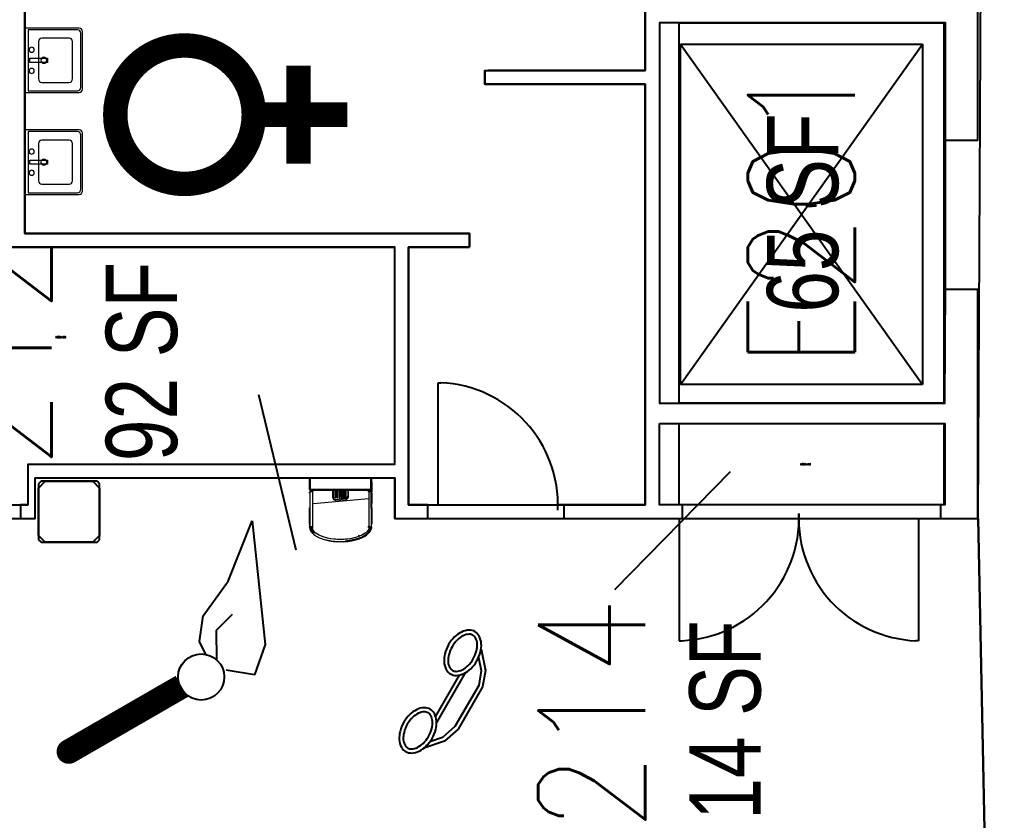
# Model space of a CAD drawing. Header units: inches. Extents: x -234 to 3525, y 0 to 2715.
# Drawn here: x 525.4 to 811.5, y 989 to 1225 of the extents above; entities that cross this region are included whole.
import ezdxf
from ezdxf.enums import TextEntityAlignment as Align

# ---------------------------------------------------------------- set-up
doc = ezdxf.new("R2010")
doc.units = ezdxf.units.IN
doc.header["$LTSCALE"] = 10
doc.header["$MEASUREMENT"] = 0
doc.layers.get('0').update_dxf_attribs({"linetype": 'CONTINUOUS'})
for name, color, linetype in [('A-COL', 5, 'CONTINUOUS'), ('A-DOOR', 2, 'CONTINUOUS'), ('A-FLOR', 3, 'CONTINUOUS'), ('A-IDEN-ICON', 4, 'CONTINUOUS'), ('A-IDEN-RNUM', 7, 'CONTINUOUS'), ('A-IDEN-SNUM', 4, 'CONTINUOUS'), ('A-IDEN-VNUM', 4, 'CONTINUOUS'), ('A-WALL', 5, 'CONTINUOUS'), ('AREA-ASSIGN', 7, 'CONTINUOUS'), ('AREA-TEXT', 3, 'CONTINUOUS')]:
    doc.layers.add(name, color=color, linetype=linetype)
doc.layers.add('P-SANR-FIXT', color=2, linetype='CONTINUOUS', lineweight=13)
doc.styles.add('AREA', font='arial.ttf', dxfattribs={"width": 0.75, "height": 21})
doc.styles.add('ROOMSNUMBER', font='TXT.SHX', dxfattribs={"height": 0.03})
doc.styles.add('ROOMVNUMBER', font='simplex.shx', dxfattribs={"width": 0.85})

# ---------------------------------------------------------------- blocks, each defined once
blk = doc.blocks.new('CPCUST')
for p, q in [((14.25, -16.36), (18.04, -14.51)), ((18.04, -14.51), (25.6, -15.54)), ((25.6, -15.54), (35.77, -22.99)), ((12.59, -19.61), (21.4, -19.47)), ((21.4, -19.47), (26.08, -24.25)), ((8.21, -30.67), (9.6, -22.38)), ((35.77, -22.99), (53.63, -30.01)), ((17.17, -33.82), (8.21, -30.67)), ((53.63, -30.01), (17.17, -33.82))]:
    blk.add_line(p, q)
at = {"const_width": 7.2}
blk.add_lwpolyline([(-14.4, 24), (4.8, -9.26)], dxfattribs=at)
at = {"const_width": 3.6}
blk.add_lwpolyline([(-15.96, 23.1, 1), (-12.84, 24.9, 1)], format="xyb", close=True, dxfattribs=at)
blk.add_circle((7.59, -15.01), 6.79)
blk = doc.blocks.new('CPWOMEN')
at = {"const_width": 7.2}
blk.add_lwpolyline([(-18, 0, 1), (22.8, 0, 1)], format="xyb", close=True, dxfattribs=at)
for points in [[(2.4, -19.2), (2.4, -48)], [(-12, -33.6), (16.8, -33.6)]]:
    blk.add_lwpolyline(points, dxfattribs=at)
blk = doc.blocks.new('CPPHONE')
for p, q in [((2.29, 6.05), (-4.69, -6.05)), ((4.06, 6.7), (-4.38, -7.9))]:
    blk.add_line(p, q)
for points in [[(6.92, 18.87, 0.139889), (5.18, 19.3, 0.107118), (2.93, 18.74, 0.079812), (0.93, 17.32, 0.067459), (-0.84, 15.03, 0.067459), (-1.93, 12.36, 0.079812), (-2.16, 9.92, 0.107118), (-1.53, 7.68, 0.139889), (-0.28, 6.4, 0.139889), (1.46, 5.96, 0.107118), (3.72, 6.53, 0.079812), (5.71, 7.94, 0.067459), (7.48, 10.23, 0.067459), (8.57, 12.91, 0.079812), (8.81, 15.34, 0.107118), (8.17, 17.58, 0.139889)], [(6.32, 17.83, 0.139889), (5.22, 18.1, 0.107118), (3.46, 17.66, 0.079812), (1.78, 16.46, 0.067459), (0.2, 14.43, 0.067459), (-0.77, 12.05, 0.079812), (-0.97, 10, 0.107118), (-0.47, 8.25, 0.139889), (0.32, 7.44, 0.139889), (1.42, 7.16, 0.107118), (3.18, 7.6, 0.079812), (4.87, 8.8, 0.067459), (6.44, 10.83, 0.067459), (7.41, 13.21, 0.079812), (7.61, 15.27, 0.107118), (7.11, 17.01, 0.139889)], [(-6.28, -4, 0.139889), (-8.02, -3.56, 0.107118), (-10.27, -4.13, 0.079812), (-12.27, -5.54, 0.067459), (-14.04, -7.83, 0.067459), (-15.13, -10.51, 0.079812), (-15.36, -12.94, 0.107118), (-14.73, -15.18, 0.139889), (-13.48, -16.47, 0.139889), (-11.74, -16.9, 0.107118), (-9.48, -16.34, 0.079812), (-7.49, -14.92, 0.067459), (-5.72, -12.63, 0.067459), (-4.63, -9.96, 0.079812), (-4.39, -7.52, 0.107118), (-5.03, -5.28, 0.139889)], [(-6.88, -5.04, 0.139889), (-7.98, -4.76, 0.107118), (-9.74, -5.2, 0.079812), (-11.42, -6.4, 0.067459), (-13, -8.43, 0.067459), (-13.97, -10.81, 0.079812), (-14.17, -12.87, 0.107118), (-13.67, -14.61, 0.139889), (-12.88, -15.43, 0.139889), (-11.78, -15.7, 0.107118), (-10.02, -15.26, 0.079812), (-8.33, -14.06, 0.067459), (-6.76, -12.03, 0.067459), (-5.79, -9.65, 0.079812), (-5.59, -7.6, 0.107118), (-6.09, -5.85, 0.139889)]]:
    blk.add_lwpolyline(points, format="xyb", close=True)
for points in [[(8.74, 13.73), (10, 7.39), (9.17, 2.6), (1.97, -9.87), (-2, -13.39), (-8.12, -15.48)], [(8.01, 11.27), (8.78, 7.38), (8.03, 3.01), (1.03, -9.1), (-2.62, -12.33), (-6.36, -13.61)]]:
    blk.add_lwpolyline(points)
blk = doc.blocks.new('COL')
at = {"layer": 'A-COL'}
blk.add_lwpolyline([(9, 7), (9, -7), (7, -9), (-7, -9), (-9, -7), (-9, 7), (-7, 9), (7, 9)], close=True, dxfattribs=at)

msp = doc.modelspace()

# ---------------------------------------------------------------- linework, layer by layer
at = {"layer": 'A-COL'}
for p, q in [((531.75, 1089), (531, 1088.25)), ((531, 1088.25), (531, 1071.75)), ((548.25, 1089), (531.75, 1089)), ((549, 1088.25), (548.25, 1089)), ((549, 1071.75), (549, 1088.25)), ((531, 1071.75), (531.75, 1071)), ((531.75, 1071), (548.25, 1071)), ((548.25, 1071), (549, 1071.75))]:
    msp.add_line(p, q, dxfattribs=at)
at = {"layer": 'A-DOOR'}
for p, q in [((648.75, 1082), (648.75, 1118)), ((648.75, 1118), (649.5, 1118)), ((719.75, 1078), (719.75, 1042)), ((790.25, 1078), (790.25, 1042)), ((719.75, 1042), (720.5, 1042)), ((790.25, 1042), (789.5, 1042))]:
    msp.add_line(p, q, dxfattribs=at)
for centre, start, end in [((648, 1082), 357.6141, 87.6141), ((719, 1078), 272.3859, 2.3859), ((791, 1078), 177.6141, 267.6141)]:
    msp.add_arc(centre, 36.03, start, end, dxfattribs=at)
at = {"layer": 'A-FLOR'}
for p, q in [((720.12, 1117.52), (720.12, 1217.73)), ((720.12, 1217.73), (791.48, 1217.73)), ((720.12, 1217.73), (791.48, 1117.52)), ((720.12, 1117.52), (791.48, 1217.73)), ((791.48, 1217.73), (791.48, 1117.52)), ((791.48, 1117.52), (720.12, 1117.52))]:
    msp.add_line(p, q, dxfattribs=at)
at = {"layer": 'A-IDEN-ICON'}
msp.add_line((606.91, 1068.72), (595.93, 1114.44), dxfattribs=at)
at = {"layer": 'A-IDEN-VNUM'}
msp.add_line((700.77, 1057.07), (734.91, 1091.91), dxfattribs=at)
at = {"layer": 'A-WALL'}
for p, q in [((709.75, 1285.03), (709.75, 1210)), ((807.75, 1189.5), (807.75, 1266)), ((527, 1162), (527, 1264)), ((719.75, 1112), (719.75, 1224)), ((719.75, 1224), (797.75, 1224)), ((797.75, 1224), (797.75, 1189.5)), ((662.5, 1210), (662.5, 1206)), ((709.75, 1210), (663.5, 1210)), ((662.5, 1206), (709.75, 1206)), ((709.75, 1206), (709.75, 1082)), ((797.75, 1189.5), (797.75, 1145.5)), ((797.75, 1189.5), (807.75, 1189.5)), ((658, 1162), (527, 1162)), ((658, 1158), (658, 1162)), ((444, 1158), (636, 1158)), ((636, 1094), (636, 1158)), ((640, 1082), (640, 1158)), ((640, 1158), (658, 1158)), ((797.75, 1145.5), (797.75, 1112)), ((807.75, 1145.5), (797.75, 1145.5)), ((807.75, 1078), (807.75, 1145.5)), ((797.75, 1112), (719.75, 1112)), ((719.75, 1082), (719.75, 1106)), ((719.75, 1106), (797.75, 1106)), ((797.75, 1106), (797.75, 1082)), ((528, 1094), (636, 1094)), ((528, 1082), (528, 1094)), ((530, 1090), (636, 1090)), ((530, 1078), (530, 1090)), ((636, 1078), (636, 1090)), ((528, 1082), (525.75, 1082)), ((525.75, 1082), (525.75, 1078)), ((645.75, 1082), (640, 1082)), ((645.75, 1078), (645.75, 1082)), ((709.75, 1082), (685.75, 1082)), ((685.75, 1082), (685.75, 1078)), ((720.75, 1082), (719.75, 1082)), ((720.75, 1078), (720.75, 1082)), ((797.75, 1082), (796.75, 1082)), ((796.75, 1082), (796.75, 1078)), ((525.75, 1078), (530, 1078)), ((636, 1078), (645.75, 1078)), ((685.75, 1078), (709.75, 1078)), ((709.75, 1078), (719, 1078)), ((719.75, 1078), (720.75, 1078)), ((796.75, 1078), (797.75, 1078)), ((797.75, 1078), (807.75, 1078))]:
    msp.add_line(p, q, dxfattribs=at)
at = {"layer": 'A-WALL', "lineweight": 9}
for p, q in [((807.75, 1189.5), (807.88, 1189.5)), ((807.75, 1145.5), (807.88, 1145.5)), ((807.75, 1078), (807.88, 1078))]:
    msp.add_line(p, q, dxfattribs=at)
at = {"layer": 'AREA-ASSIGN'}
for points in [[(816.93, 549.04), (810, 549), (810, 810), (810, 972), (810, 972), (807.88, 1078), (809.96, 1514.88), (917.91, 1514.88)], [(378, 972), (378, 990), (378, 1078), (530, 1078), (530, 1090), (636, 1090), (636, 1078), (807.81, 1078), (810, 972)]]:
    msp.add_lwpolyline(points, dxfattribs=at)
for points in [[(658, 1158), (640, 1158), (640, 1082), (648, 1082), (684, 1082), (709.75, 1082), (684, 1082), (709.75, 1082), (709.75, 1206), (662.5, 1206), (662.5, 1210), (709.75, 1210), (709.75, 1326), (590, 1326), (552, 1326), (552, 1264), (527, 1264), (527, 1162), (658, 1162)], [(798.22, 1188.62), (798.22, 1224), (714, 1224), (714, 1112), (798, 1112), (798.22, 1146.62)], [(528, 1082), (528, 1094), (636, 1094), (636, 1158), (444, 1158), (444, 1082), (446, 1082), (449, 1082), (485, 1082), (487, 1082), (489, 1082), (523, 1082), (525, 1082)], [(714, 1106), (798, 1106), (798, 1082), (792, 1082), (791, 1082), (755, 1082), (720, 1082), (719, 1082), (714, 1082)]]:
    msp.add_lwpolyline(points, close=True, dxfattribs=at)
at = {"layer": 'P-SANR-FIXT'}
for p, q in [((543, 1222.5), (527, 1222.5)), ((543, 1222.5), (527, 1222.5)), ((542.5, 1222), (528, 1222)), ((528, 1222), (528, 1204)), ((542.5, 1222), (528, 1222)), ((528, 1222), (528, 1204)), ((540, 1219.5), (532, 1219.5)), ((540, 1219.5), (532, 1219.5)), ((543.5, 1205), (543.5, 1221)), ((543.5, 1205), (543.5, 1221)), ((544, 1204.5), (544, 1221.5)), ((544, 1204.5), (544, 1221.5)), ((531, 1218.5), (531, 1207.5)), ((531, 1218.5), (531, 1207.5)), ((541, 1207.5), (541, 1218.5)), ((541, 1207.5), (541, 1218.5)), ((528.46, 1212.38), (528.46, 1213.62)), ((528.46, 1213.62), (533.68, 1213.62)), ((528.46, 1212.38), (528.46, 1213.62)), ((528.46, 1213.62), (533.68, 1213.62)), ((533.68, 1213.62), (533.68, 1212.38)), ((533.68, 1213.62), (533.68, 1212.38)), ((533.68, 1212.38), (528.46, 1212.38)), ((533.68, 1212.38), (528.46, 1212.38)), ((532, 1206.5), (540, 1206.5)), ((532, 1206.5), (540, 1206.5)), ((527, 1203.5), (543, 1203.5)), ((527, 1203.5), (543, 1203.5)), ((528, 1204), (542.5, 1204)), ((528, 1204), (542.5, 1204)), ((543, 1192.5), (527, 1192.5)), ((543, 1192.5), (527, 1192.5)), ((542.5, 1192), (528, 1192)), ((528, 1192), (528, 1174)), ((542.5, 1192), (528, 1192)), ((528, 1192), (528, 1174)), ((543.5, 1175), (543.5, 1191)), ((543.5, 1175), (543.5, 1191)), ((544, 1174.5), (544, 1191.5)), ((544, 1174.5), (544, 1191.5)), ((531, 1188.5), (531, 1177.5)), ((531, 1188.5), (531, 1177.5)), ((540, 1189.5), (532, 1189.5)), ((540, 1189.5), (532, 1189.5)), ((541, 1177.5), (541, 1188.5)), ((541, 1177.5), (541, 1188.5)), ((528.46, 1182.38), (528.46, 1183.62)), ((528.46, 1183.62), (533.68, 1183.62)), ((528.46, 1182.38), (528.46, 1183.62)), ((528.46, 1183.62), (533.68, 1183.62)), ((533.68, 1182.38), (528.46, 1182.38)), ((533.68, 1182.38), (528.46, 1182.38)), ((533.68, 1183.62), (533.68, 1182.38)), ((533.68, 1183.62), (533.68, 1182.38)), ((532, 1176.5), (540, 1176.5)), ((532, 1176.5), (540, 1176.5)), ((527, 1173.5), (543, 1173.5)), ((527, 1173.5), (543, 1173.5)), ((528, 1174), (542.5, 1174)), ((528, 1174), (542.5, 1174)), ((610.77, 1090), (610.77, 1086.75)), ((610.78, 1090), (610.77, 1090)), ((610.77, 1090), (610.97, 1090)), ((610.97, 1090), (611.04, 1090)), ((611.04, 1090), (611.04, 1086.67)), ((611.04, 1090), (611.04, 1086.75)), ((628.96, 1086.67), (628.96, 1090)), ((628.96, 1090), (629.03, 1090)), ((628.96, 1086.75), (628.96, 1090)), ((629.03, 1090), (629.23, 1090)), ((629.22, 1081.12), (629.22, 1090)), ((629.23, 1090), (629.22, 1090)), ((629.22, 1088.85), (629.22, 1088.85)), ((629.22, 1088.85), (629.22, 1085.85)), ((629.23, 1086.75), (629.23, 1090)), ((610.77, 1086.75), (610.77, 1086.74)), ((610.77, 1086.74), (610.77, 1086.72)), ((610.77, 1086.72), (610.78, 1086.71)), ((610.78, 1086.71), (610.78, 1086.7)), ((610.78, 1086.7), (610.78, 1086.68)), ((610.78, 1086.68), (610.78, 1086.67)), ((610.78, 1086.67), (610.79, 1086.66)), ((610.78, 1085.78), (610.78, 1085.5)), ((610.79, 1086.66), (610.79, 1086.64)), ((610.79, 1086.64), (610.8, 1086.63)), ((610.8, 1086.63), (610.8, 1086.62)), ((610.8, 1086.62), (610.81, 1086.6)), ((610.81, 1086.6), (610.81, 1086.59)), ((610.81, 1086.59), (610.82, 1086.58)), ((610.82, 1086.58), (610.83, 1086.57)), ((610.83, 1086.57), (610.83, 1086.56)), ((610.83, 1086.56), (610.84, 1086.54)), ((610.84, 1086.54), (610.85, 1086.53)), ((610.85, 1086.53), (610.86, 1086.52)), ((610.86, 1086.52), (610.87, 1086.51)), ((610.87, 1086.51), (610.88, 1086.5)), ((610.88, 1086.5), (610.89, 1086.49)), ((610.97, 1086.48), (610.88, 1075.56)), ((610.88, 1085.85), (611.01, 1085.85)), ((611.01, 1085.85), (610.88, 1085.85)), ((610.89, 1086.49), (610.9, 1086.48)), ((611.04, 1085.48), (610.89, 1085.48)), ((611.04, 1085.48), (610.89, 1085.48)), ((610.9, 1086.48), (610.91, 1086.48)), ((610.99, 1086.47), (610.9, 1075.56)), ((610.91, 1086.48), (610.92, 1086.47)), ((610.92, 1086.47), (610.93, 1086.46)), ((610.93, 1086.46), (610.95, 1086.45)), ((610.95, 1086.45), (610.96, 1086.45)), ((610.96, 1086.45), (610.97, 1086.44)), ((610.97, 1086.75), (610.97, 1086.58)), ((610.97, 1086.44), (610.98, 1086.43)), ((610.98, 1086.43), (611, 1086.43)), ((610.99, 1086.75), (610.99, 1086.56)), ((611, 1086.43), (611.01, 1086.42)), ((611.01, 1086.42), (611.02, 1086.42)), ((611.02, 1086.75), (611.02, 1086.53)), ((611.02, 1086.46), (611.02, 1085.9)), ((611.02, 1086.42), (611.04, 1086.41)), ((611.04, 1086.67), (628.96, 1086.67)), ((611.04, 1086.41), (611.05, 1086.41)), ((611.05, 1086.41), (611.06, 1086.41)), ((611.06, 1086.41), (611.08, 1086.41)), ((611.19, 1085.9), (611.07, 1085.9)), ((611.08, 1086.41), (611.09, 1086.41)), ((611.09, 1086.41), (611.1, 1086.4)), ((611.1, 1086.4), (611.12, 1086.4)), ((611.12, 1086.67), (628.88, 1086.67)), ((611.12, 1086.4), (628.88, 1086.4)), ((611.12, 1086.4), (611.12, 1086.4)), ((611.19, 1086.41), (611.19, 1085.9)), ((611.5, 1085.9), (611.19, 1085.9)), ((611.6, 1085.87), (611.5, 1085.9)), ((611.72, 1086.36), (611.72, 1075.26)), ((611.99, 1086.46), (611.99, 1086.46)), ((611.99, 1086.46), (611.99, 1086.46)), ((617.64, 1086.43), (617.64, 1084.35)), ((617.88, 1084.34), (617.88, 1086.43)), ((618.35, 1086.43), (618.35, 1084.29)), ((618.65, 1084.29), (618.65, 1086.43)), ((618.95, 1086.46), (618.95, 1084.29)), ((619.24, 1084.29), (619.24, 1086.46)), ((619.57, 1086.46), (619.57, 1084.29)), ((619.87, 1084.29), (619.87, 1086.46)), ((620.16, 1086.46), (620.16, 1084.29)), ((620.46, 1084.29), (620.46, 1086.46)), ((620.76, 1086.46), (620.76, 1084.29)), ((621.05, 1084.29), (621.05, 1086.46)), ((621.35, 1086.44), (621.35, 1084.29)), ((621.65, 1084.29), (621.65, 1086.44)), ((622.12, 1086.44), (622.12, 1084.6)), ((622.36, 1084.61), (622.36, 1086.44)), ((627.99, 1086.46), (628, 1086.46)), ((628, 1086.46), (628, 1086.46)), ((628, 1086.46), (628, 1086.46)), ((628.33, 1086.26), (628.33, 1075.44)), ((628.5, 1085.9), (628.4, 1085.87)), ((628.81, 1085.9), (628.5, 1085.9)), ((628.81, 1086.41), (628.81, 1085.9)), ((628.9, 1085.9), (628.81, 1085.9)), ((628.88, 1086.4), (628.89, 1086.4)), ((628.89, 1086.4), (628.91, 1086.41)), ((628.91, 1086.41), (628.92, 1086.41)), ((628.92, 1086.41), (628.93, 1086.41)), ((628.93, 1086.41), (628.95, 1086.41)), ((628.95, 1086.41), (628.96, 1086.41)), ((628.96, 1086.41), (628.97, 1086.42)), ((628.97, 1086.42), (628.99, 1086.42)), ((628.98, 1086.53), (628.98, 1086.75)), ((628.98, 1085.9), (628.98, 1086.46)), ((628.99, 1086.42), (629, 1086.43)), ((629, 1086.43), (629.01, 1086.43)), ((629.01, 1086.56), (629.01, 1086.75)), ((629.1, 1075.56), (629.01, 1086.47)), ((629.01, 1086.43), (629.03, 1086.44)), ((629.03, 1086.58), (629.03, 1086.75)), ((629.12, 1075.56), (629.03, 1086.48)), ((629.03, 1086.44), (629.04, 1086.44)), ((629.04, 1086.44), (629.05, 1086.45)), ((629.05, 1086.45), (629.06, 1086.46)), ((629.06, 1086.46), (629.07, 1086.46)), ((629.07, 1086.46), (629.09, 1086.47)), ((629.09, 1086.47), (629.1, 1086.48)), ((629.1, 1086.48), (629.11, 1086.49)), ((629.11, 1086.49), (629.12, 1086.5)), ((629.12, 1086.5), (629.13, 1086.51)), ((629.13, 1086.51), (629.14, 1086.52)), ((629.14, 1086.52), (629.15, 1086.53)), ((629.15, 1086.53), (629.16, 1086.54)), ((629.16, 1086.55), (629.17, 1086.56)), ((629.16, 1086.54), (629.16, 1086.55)), ((629.17, 1086.56), (629.18, 1086.58)), ((629.18, 1085.85), (629.18, 1086.68)), ((629.18, 1086.58), (629.19, 1086.59)), ((629.2, 1085.85), (629.18, 1085.85)), ((629.18, 1082.48), (629.18, 1085.48)), ((629.18, 1085.48), (629.2, 1085.48)), ((629.19, 1086.6), (629.2, 1086.61)), ((629.19, 1086.59), (629.19, 1086.6)), ((629.2, 1086.75), (629.2, 1085.85)), ((629.2, 1086.63), (629.21, 1086.64)), ((629.2, 1086.61), (629.2, 1086.63)), ((629.2, 1085.48), (629.2, 1082.48)), ((629.21, 1086.65), (629.22, 1086.67)), ((629.21, 1086.64), (629.21, 1086.65)), ((629.22, 1085.85), (629.22, 1086.75)), ((629.22, 1086.71), (629.23, 1086.72)), ((629.22, 1086.69), (629.22, 1086.71)), ((629.22, 1086.68), (629.22, 1086.69)), ((629.22, 1086.67), (629.22, 1086.68)), ((629.22, 1085.85), (629.22, 1085.85)), ((629.22, 1082.48), (629.22, 1085.48)), ((629.22, 1085.48), (629.22, 1085.48)), ((629.22, 1085.48), (629.22, 1082.48)), ((629.23, 1086.73), (629.23, 1086.75)), ((629.23, 1086.75), (629.23, 1086.75)), ((629.23, 1086.72), (629.23, 1086.73)), ((612.07, 1082.39), (628.2, 1083.9)), ((612.07, 1082.39), (628.2, 1083.9)), ((618.35, 1084.29), (618.37, 1084.22)), ((618.37, 1084.22), (618.4, 1084.19)), ((618.4, 1084.19), (618.42, 1084.17)), ((618.42, 1084.17), (618.44, 1084.16)), ((618.44, 1084.16), (618.45, 1084.16)), ((618.45, 1084.16), (618.46, 1084.16)), ((618.46, 1084.16), (618.46, 1084.16)), ((618.46, 1084.16), (618.47, 1084.16)), ((618.47, 1084.16), (618.47, 1084.16)), ((618.47, 1084.16), (618.47, 1084.16)), ((618.47, 1084.16), (618.47, 1084.15)), ((618.47, 1084.15), (618.48, 1084.15)), ((618.48, 1084.15), (618.48, 1084.15)), ((618.48, 1084.15), (618.48, 1084.15)), ((618.48, 1084.15), (618.48, 1084.15)), ((618.48, 1084.15), (618.48, 1084.15)), ((618.48, 1084.15), (618.48, 1084.15)), ((618.48, 1084.15), (618.48, 1084.15)), ((618.48, 1084.15), (618.49, 1084.15)), ((618.49, 1084.15), (618.49, 1084.15)), ((618.49, 1084.15), (618.49, 1084.15)), ((618.49, 1084.15), (618.49, 1084.15)), ((618.49, 1084.15), (618.49, 1084.15)), ((618.49, 1084.15), (618.49, 1084.15)), ((618.49, 1084.15), (618.49, 1084.15)), ((618.49, 1084.15), (618.49, 1084.15)), ((618.49, 1084.15), (618.49, 1084.15)), ((618.49, 1084.15), (618.49, 1084.15)), ((618.49, 1084.15), (618.5, 1084.15)), ((618.5, 1084.15), (618.5, 1084.15)), ((618.5, 1084.15), (618.5, 1084.15)), ((618.5, 1084.15), (618.5, 1084.15)), ((618.5, 1084.15), (618.5, 1084.15)), ((618.5, 1084.15), (618.5, 1084.15)), ((618.5, 1084.15), (618.5, 1084.15)), ((618.5, 1084.15), (618.5, 1084.15)), ((618.5, 1084.15), (618.5, 1084.15)), ((618.5, 1084.15), (618.5, 1084.15)), ((618.5, 1084.15), (618.5, 1084.15)), ((618.5, 1084.15), (618.5, 1084.15)), ((618.5, 1084.15), (618.51, 1084.15)), ((618.51, 1084.15), (618.51, 1084.15)), ((618.51, 1084.15), (618.51, 1084.15)), ((618.51, 1084.15), (618.51, 1084.15)), ((618.51, 1084.15), (618.51, 1084.15)), ((618.51, 1084.15), (618.51, 1084.15)), ((618.51, 1084.15), (618.51, 1084.15)), ((618.51, 1084.15), (618.51, 1084.15)), ((618.51, 1084.15), (618.51, 1084.15)), ((618.51, 1084.15), (618.51, 1084.15)), ((618.51, 1084.15), (618.51, 1084.15)), ((618.51, 1084.15), (618.51, 1084.15)), ((618.51, 1084.15), (618.52, 1084.15)), ((618.52, 1084.15), (618.52, 1084.15)), ((618.52, 1084.15), (618.52, 1084.15)), ((618.52, 1084.15), (618.52, 1084.15)), ((618.52, 1084.15), (618.52, 1084.15)), ((618.52, 1084.15), (618.52, 1084.15)), ((618.52, 1084.15), (618.52, 1084.15)), ((618.52, 1084.15), (618.52, 1084.15)), ((618.52, 1084.15), (618.52, 1084.15)), ((618.52, 1084.15), (618.53, 1084.15)), ((618.53, 1084.15), (618.53, 1084.15)), ((618.53, 1084.15), (618.53, 1084.15)), ((618.53, 1084.15), (618.53, 1084.15)), ((618.53, 1084.15), (618.53, 1084.15)), ((618.53, 1084.15), (618.53, 1084.15)), ((618.53, 1084.15), (618.54, 1084.15)), ((618.54, 1084.15), (618.54, 1084.16)), ((618.54, 1084.16), (618.54, 1084.16)), ((618.54, 1084.16), (618.54, 1084.16)), ((618.54, 1084.16), (618.55, 1084.16)), ((618.55, 1084.16), (618.56, 1084.16)), ((618.56, 1084.16), (618.58, 1084.17)), ((618.56, 1084.16), (618.56, 1084.16)), ((618.58, 1084.17), (618.59, 1084.18)), ((618.59, 1084.18), (618.62, 1084.2)), ((618.62, 1084.2), (618.65, 1084.25)), ((618.65, 1084.25), (618.65, 1084.29)), ((621.47, 1083.9), (618.66, 1083.63)), ((618.68, 1083.4), (621.5, 1083.66)), ((618.95, 1084.29), (618.96, 1084.22)), ((618.96, 1084.22), (618.99, 1084.19)), ((618.99, 1084.19), (619.01, 1084.17)), ((619.01, 1084.17), (619.03, 1084.16)), ((619.03, 1084.16), (619.04, 1084.16)), ((619.04, 1084.16), (619.05, 1084.16)), ((619.05, 1084.16), (619.05, 1084.16)), ((619.05, 1084.16), (619.06, 1084.16)), ((619.06, 1084.16), (619.06, 1084.16)), ((619.06, 1084.16), (619.06, 1084.16)), ((619.06, 1084.16), (619.06, 1084.15)), ((619.06, 1084.15), (619.07, 1084.15)), ((619.07, 1084.15), (619.07, 1084.15)), ((619.07, 1084.15), (619.07, 1084.15)), ((619.07, 1084.15), (619.07, 1084.15)), ((619.07, 1084.15), (619.07, 1084.15)), ((619.07, 1084.15), (619.07, 1084.15)), ((619.07, 1084.15), (619.08, 1084.15)), ((619.08, 1084.15), (619.08, 1084.15)), ((619.08, 1084.15), (619.08, 1084.15)), ((619.08, 1084.15), (619.08, 1084.15)), ((619.08, 1084.15), (619.08, 1084.15)), ((619.08, 1084.15), (619.08, 1084.15)), ((619.08, 1084.15), (619.08, 1084.15)), ((619.08, 1084.15), (619.08, 1084.15)), ((619.08, 1084.15), (619.08, 1084.15)), ((619.08, 1084.15), (619.08, 1084.15)), ((619.08, 1084.15), (619.09, 1084.15)), ((619.09, 1084.15), (619.09, 1084.15)), ((619.09, 1084.15), (619.09, 1084.15)), ((619.09, 1084.15), (619.09, 1084.15)), ((619.09, 1084.15), (619.09, 1084.15)), ((619.09, 1084.15), (619.09, 1084.15)), ((619.09, 1084.15), (619.09, 1084.15)), ((619.09, 1084.15), (619.09, 1084.15)), ((619.09, 1084.15), (619.09, 1084.15)), ((619.09, 1084.15), (619.09, 1084.15)), ((619.09, 1084.15), (619.09, 1084.15)), ((619.09, 1084.15), (619.09, 1084.15)), ((619.09, 1084.15), (619.1, 1084.15)), ((619.1, 1084.15), (619.1, 1084.15)), ((619.1, 1084.15), (619.1, 1084.15)), ((619.1, 1084.15), (619.1, 1084.15)), ((619.1, 1084.15), (619.1, 1084.15)), ((619.1, 1084.15), (619.1, 1084.15)), ((619.1, 1084.15), (619.1, 1084.15)), ((619.1, 1084.15), (619.1, 1084.15)), ((619.1, 1084.15), (619.1, 1084.15)), ((619.1, 1084.15), (619.1, 1084.15)), ((619.1, 1084.15), (619.1, 1084.15)), ((619.1, 1084.15), (619.1, 1084.15)), ((619.1, 1084.15), (619.11, 1084.15)), ((619.11, 1084.15), (619.11, 1084.15)), ((619.11, 1084.15), (619.11, 1084.15)), ((619.11, 1084.15), (619.11, 1084.15)), ((619.11, 1084.15), (619.11, 1084.15)), ((619.11, 1084.15), (619.11, 1084.15)), ((619.11, 1084.15), (619.11, 1084.15)), ((619.11, 1084.15), (619.11, 1084.15)), ((619.11, 1084.15), (619.11, 1084.15)), ((619.11, 1084.15), (619.11, 1084.15)), ((619.11, 1084.15), (619.12, 1084.15)), ((619.12, 1084.15), (619.12, 1084.15)), ((619.12, 1084.15), (619.12, 1084.15)), ((619.12, 1084.15), (619.12, 1084.15)), ((619.12, 1084.15), (619.12, 1084.15)), ((619.12, 1084.15), (619.12, 1084.15)), ((619.12, 1084.15), (619.13, 1084.15)), ((619.13, 1084.15), (619.13, 1084.16)), ((619.13, 1084.16), (619.13, 1084.16)), ((619.13, 1084.16), (619.14, 1084.16)), ((619.14, 1084.16), (619.14, 1084.16)), ((619.14, 1084.16), (619.15, 1084.16)), ((619.15, 1084.16), (619.17, 1084.17)), ((619.15, 1084.16), (619.15, 1084.16)), ((619.17, 1084.17), (619.18, 1084.18)), ((619.18, 1084.18), (619.21, 1084.2)), ((619.21, 1084.2), (619.24, 1084.25)), ((619.24, 1084.25), (619.24, 1084.29)), ((619.57, 1084.29), (619.59, 1084.22)), ((619.59, 1084.22), (619.62, 1084.19)), ((619.62, 1084.19), (619.64, 1084.17)), ((619.64, 1084.17), (619.65, 1084.16)), ((619.65, 1084.16), (619.66, 1084.16)), ((619.66, 1084.16), (619.67, 1084.16)), ((619.67, 1084.16), (619.68, 1084.16)), ((619.68, 1084.16), (619.68, 1084.16)), ((619.68, 1084.16), (619.68, 1084.16)), ((619.68, 1084.16), (619.69, 1084.16)), ((619.69, 1084.16), (619.69, 1084.15)), ((619.69, 1084.15), (619.69, 1084.15)), ((619.69, 1084.15), (619.69, 1084.15)), ((619.69, 1084.15), (619.69, 1084.15)), ((619.69, 1084.15), (619.7, 1084.15)), ((619.7, 1084.15), (619.7, 1084.15)), ((619.7, 1084.15), (619.7, 1084.15)), ((619.7, 1084.15), (619.7, 1084.15)), ((619.7, 1084.15), (619.7, 1084.15)), ((619.7, 1084.15), (619.7, 1084.15)), ((619.7, 1084.15), (619.7, 1084.15)), ((619.7, 1084.15), (619.7, 1084.15)), ((619.7, 1084.15), (619.71, 1084.15)), ((619.71, 1084.15), (619.71, 1084.15)), ((619.71, 1084.15), (619.71, 1084.15)), ((619.71, 1084.15), (619.71, 1084.15)), ((619.71, 1084.15), (619.71, 1084.15)), ((619.71, 1084.15), (619.71, 1084.15)), ((619.71, 1084.15), (619.71, 1084.15)), ((619.71, 1084.15), (619.71, 1084.15)), ((619.71, 1084.15), (619.71, 1084.15)), ((619.71, 1084.15), (619.71, 1084.15)), ((619.71, 1084.15), (619.71, 1084.15)), ((619.71, 1084.15), (619.72, 1084.15)), ((619.72, 1084.15), (619.72, 1084.15)), ((619.72, 1084.15), (619.72, 1084.15)), ((619.72, 1084.15), (619.72, 1084.15)), ((619.72, 1084.15), (619.72, 1084.15)), ((619.72, 1084.15), (619.72, 1084.15)), ((619.72, 1084.15), (619.72, 1084.15)), ((619.72, 1084.15), (619.72, 1084.15)), ((619.72, 1084.15), (619.72, 1084.15)), ((619.72, 1084.15), (619.72, 1084.15)), ((619.72, 1084.15), (619.72, 1084.15)), ((619.72, 1084.15), (619.72, 1084.15)), ((619.72, 1084.15), (619.73, 1084.15)), ((619.73, 1084.15), (619.73, 1084.15)), ((619.73, 1084.15), (619.73, 1084.15)), ((619.73, 1084.15), (619.73, 1084.15)), ((619.73, 1084.15), (619.73, 1084.15)), ((619.73, 1084.15), (619.73, 1084.15)), ((619.73, 1084.15), (619.73, 1084.15)), ((619.73, 1084.15), (619.73, 1084.15)), ((619.73, 1084.15), (619.73, 1084.15)), ((619.73, 1084.15), (619.73, 1084.15)), ((619.73, 1084.15), (619.73, 1084.15)), ((619.73, 1084.15), (619.74, 1084.15)), ((619.74, 1084.15), (619.74, 1084.15)), ((619.74, 1084.15), (619.74, 1084.15)), ((619.74, 1084.15), (619.74, 1084.15)), ((619.74, 1084.15), (619.74, 1084.15)), ((619.74, 1084.15), (619.74, 1084.15)), ((619.74, 1084.15), (619.74, 1084.15)), ((619.74, 1084.15), (619.74, 1084.15)), ((619.74, 1084.15), (619.74, 1084.15)), ((619.74, 1084.15), (619.75, 1084.15)), ((619.75, 1084.15), (619.75, 1084.16)), ((619.75, 1084.16), (619.76, 1084.16)), ((619.75, 1084.15), (619.75, 1084.15)), ((619.75, 1084.15), (619.75, 1084.15)), ((619.76, 1084.16), (619.76, 1084.16)), ((619.76, 1084.16), (619.77, 1084.16)), ((619.77, 1084.16), (619.77, 1084.16)), ((619.77, 1084.16), (619.78, 1084.16)), ((619.78, 1084.16), (619.79, 1084.17)), ((619.79, 1084.17), (619.81, 1084.18)), ((619.81, 1084.18), (619.83, 1084.2)), ((619.83, 1084.2), (619.86, 1084.25)), ((619.86, 1084.25), (619.87, 1084.29)), ((620.16, 1084.29), (620.18, 1084.22)), ((620.18, 1084.22), (620.21, 1084.19)), ((620.21, 1084.19), (620.23, 1084.17)), ((620.23, 1084.17), (620.24, 1084.16)), ((620.24, 1084.16), (620.25, 1084.16)), ((620.25, 1084.16), (620.26, 1084.16)), ((620.26, 1084.16), (620.27, 1084.16)), ((620.27, 1084.16), (620.27, 1084.16)), ((620.27, 1084.16), (620.27, 1084.16)), ((620.27, 1084.16), (620.28, 1084.16)), ((620.28, 1084.16), (620.28, 1084.15)), ((620.28, 1084.15), (620.28, 1084.15)), ((620.28, 1084.15), (620.28, 1084.15)), ((620.28, 1084.15), (620.29, 1084.15)), ((620.29, 1084.15), (620.29, 1084.15)), ((620.29, 1084.15), (620.29, 1084.15)), ((620.29, 1084.15), (620.29, 1084.15)), ((620.29, 1084.15), (620.29, 1084.15)), ((620.29, 1084.15), (620.29, 1084.15)), ((620.29, 1084.15), (620.29, 1084.15)), ((620.29, 1084.15), (620.29, 1084.15)), ((620.29, 1084.15), (620.3, 1084.15)), ((620.3, 1084.15), (620.3, 1084.15)), ((620.3, 1084.15), (620.3, 1084.15)), ((620.3, 1084.15), (620.3, 1084.15)), ((620.3, 1084.15), (620.3, 1084.15)), ((620.3, 1084.15), (620.3, 1084.15)), ((620.3, 1084.15), (620.3, 1084.15)), ((620.3, 1084.15), (620.3, 1084.15)), ((620.3, 1084.15), (620.3, 1084.15)), ((620.3, 1084.15), (620.3, 1084.15)), ((620.3, 1084.15), (620.3, 1084.15)), ((620.3, 1084.15), (620.3, 1084.15)), ((620.3, 1084.15), (620.31, 1084.15)), ((620.31, 1084.15), (620.31, 1084.15)), ((620.31, 1084.15), (620.31, 1084.15)), ((620.31, 1084.15), (620.31, 1084.15)), ((620.31, 1084.15), (620.31, 1084.15)), ((620.31, 1084.15), (620.31, 1084.15)), ((620.31, 1084.15), (620.31, 1084.15)), ((620.31, 1084.15), (620.31, 1084.15)), ((620.31, 1084.15), (620.31, 1084.15)), ((620.31, 1084.15), (620.31, 1084.15)), ((620.31, 1084.15), (620.31, 1084.15)), ((620.31, 1084.15), (620.31, 1084.15)), ((620.31, 1084.15), (620.32, 1084.15)), ((620.32, 1084.15), (620.32, 1084.15)), ((620.32, 1084.15), (620.32, 1084.15)), ((620.32, 1084.15), (620.32, 1084.15)), ((620.32, 1084.15), (620.32, 1084.15)), ((620.32, 1084.15), (620.32, 1084.15)), ((620.32, 1084.15), (620.32, 1084.15)), ((620.32, 1084.15), (620.32, 1084.15)), ((620.32, 1084.15), (620.32, 1084.15)), ((620.32, 1084.15), (620.32, 1084.15)), ((620.32, 1084.15), (620.32, 1084.15)), ((620.32, 1084.15), (620.33, 1084.15)), ((620.33, 1084.15), (620.33, 1084.15)), ((620.33, 1084.15), (620.33, 1084.15)), ((620.33, 1084.15), (620.33, 1084.15)), ((620.33, 1084.15), (620.33, 1084.15)), ((620.33, 1084.15), (620.33, 1084.15)), ((620.33, 1084.15), (620.33, 1084.15)), ((620.33, 1084.15), (620.33, 1084.15)), ((620.33, 1084.15), (620.34, 1084.15)), ((620.34, 1084.15), (620.34, 1084.16)), ((620.34, 1084.16), (620.35, 1084.16)), ((620.34, 1084.15), (620.34, 1084.15)), ((620.34, 1084.15), (620.34, 1084.15)), ((620.34, 1084.15), (620.34, 1084.15)), ((620.35, 1084.16), (620.35, 1084.16)), ((620.35, 1084.16), (620.36, 1084.16)), ((620.36, 1084.16), (620.36, 1084.16)), ((620.36, 1084.16), (620.37, 1084.16)), ((620.37, 1084.16), (620.38, 1084.17)), ((620.38, 1084.17), (620.4, 1084.18)), ((620.4, 1084.18), (620.42, 1084.2)), ((620.42, 1084.2), (620.45, 1084.25)), ((620.45, 1084.25), (620.46, 1084.29)), ((620.76, 1084.25), (620.76, 1084.29)), ((620.79, 1084.2), (620.76, 1084.25)), ((620.82, 1084.18), (620.79, 1084.2)), ((620.83, 1084.17), (620.82, 1084.18)), ((620.85, 1084.16), (620.83, 1084.17)), ((620.86, 1084.16), (620.85, 1084.16)), ((620.85, 1084.16), (620.85, 1084.16)), ((620.87, 1084.16), (620.86, 1084.16)), ((620.86, 1084.16), (620.86, 1084.16)), ((620.87, 1084.15), (620.87, 1084.16)), ((620.87, 1084.16), (620.87, 1084.16)), ((620.88, 1084.15), (620.87, 1084.15)), ((620.89, 1084.15), (620.88, 1084.15)), ((620.88, 1084.15), (620.88, 1084.15)), ((620.88, 1084.15), (620.88, 1084.15)), ((620.88, 1084.15), (620.88, 1084.15)), ((620.88, 1084.15), (620.88, 1084.15)), ((620.88, 1084.15), (620.88, 1084.15)), ((620.9, 1084.15), (620.89, 1084.15)), ((620.89, 1084.15), (620.89, 1084.15)), ((620.89, 1084.15), (620.89, 1084.15)), ((620.89, 1084.15), (620.89, 1084.15)), ((620.89, 1084.15), (620.89, 1084.15)), ((620.89, 1084.15), (620.89, 1084.15)), ((620.89, 1084.15), (620.89, 1084.15)), ((620.89, 1084.15), (620.89, 1084.15)), ((620.89, 1084.15), (620.89, 1084.15)), ((620.89, 1084.15), (620.89, 1084.15)), ((620.91, 1084.15), (620.9, 1084.15)), ((620.9, 1084.15), (620.9, 1084.15)), ((620.9, 1084.15), (620.9, 1084.15)), ((620.9, 1084.15), (620.9, 1084.15)), ((620.9, 1084.15), (620.9, 1084.15)), ((620.9, 1084.15), (620.9, 1084.15)), ((620.9, 1084.15), (620.9, 1084.15)), ((620.9, 1084.15), (620.9, 1084.15)), ((620.9, 1084.15), (620.9, 1084.15)), ((620.9, 1084.15), (620.9, 1084.15)), ((620.9, 1084.15), (620.9, 1084.15)), ((620.9, 1084.15), (620.9, 1084.15)), ((620.92, 1084.15), (620.91, 1084.15)), ((620.91, 1084.15), (620.91, 1084.15)), ((620.91, 1084.15), (620.91, 1084.15)), ((620.91, 1084.15), (620.91, 1084.15)), ((620.91, 1084.15), (620.91, 1084.15)), ((620.91, 1084.15), (620.91, 1084.15)), ((620.91, 1084.15), (620.91, 1084.15)), ((620.91, 1084.15), (620.91, 1084.15)), ((620.91, 1084.15), (620.91, 1084.15)), ((620.91, 1084.15), (620.91, 1084.15)), ((620.91, 1084.15), (620.91, 1084.15)), ((620.91, 1084.15), (620.91, 1084.15)), ((620.93, 1084.15), (620.92, 1084.15)), ((620.92, 1084.15), (620.92, 1084.15)), ((620.92, 1084.15), (620.92, 1084.15)), ((620.92, 1084.15), (620.92, 1084.15)), ((620.92, 1084.15), (620.92, 1084.15)), ((620.92, 1084.15), (620.92, 1084.15)), ((620.92, 1084.15), (620.92, 1084.15)), ((620.92, 1084.15), (620.92, 1084.15)), ((620.92, 1084.15), (620.92, 1084.15)), ((620.92, 1084.15), (620.92, 1084.15)), ((620.94, 1084.15), (620.93, 1084.15)), ((620.93, 1084.15), (620.93, 1084.15)), ((620.93, 1084.15), (620.93, 1084.15)), ((620.93, 1084.15), (620.93, 1084.15)), ((620.93, 1084.15), (620.93, 1084.15)), ((620.93, 1084.15), (620.93, 1084.15)), ((620.95, 1084.16), (620.94, 1084.16)), ((620.94, 1084.16), (620.94, 1084.16)), ((620.94, 1084.16), (620.94, 1084.16)), ((620.94, 1084.16), (620.94, 1084.15)), ((620.96, 1084.16), (620.95, 1084.16)), ((620.95, 1084.16), (620.95, 1084.16)), ((620.97, 1084.16), (620.96, 1084.16)), ((620.99, 1084.17), (620.97, 1084.16)), ((621.01, 1084.19), (620.99, 1084.17)), ((621.04, 1084.22), (621.01, 1084.19)), ((621.05, 1084.29), (621.04, 1084.22)), ((621.35, 1084.25), (621.35, 1084.29)), ((621.38, 1084.2), (621.35, 1084.25)), ((621.41, 1084.18), (621.38, 1084.2)), ((621.42, 1084.17), (621.41, 1084.18)), ((621.44, 1084.16), (621.42, 1084.17)), ((621.45, 1084.16), (621.44, 1084.16)), ((621.44, 1084.16), (621.44, 1084.16)), ((621.46, 1084.16), (621.45, 1084.16)), ((621.46, 1084.15), (621.46, 1084.16)), ((621.46, 1084.16), (621.46, 1084.16)), ((621.46, 1084.16), (621.46, 1084.16)), ((621.47, 1084.15), (621.46, 1084.15)), ((621.48, 1084.15), (621.47, 1084.15)), ((621.47, 1084.15), (621.47, 1084.15)), ((621.47, 1084.15), (621.47, 1084.15)), ((621.47, 1084.15), (621.47, 1084.15)), ((621.47, 1084.15), (621.47, 1084.15)), ((621.47, 1084.15), (621.47, 1084.15)), ((621.49, 1084.15), (621.48, 1084.15)), ((621.48, 1084.15), (621.48, 1084.15)), ((621.48, 1084.15), (621.48, 1084.15)), ((621.48, 1084.15), (621.48, 1084.15)), ((621.48, 1084.15), (621.48, 1084.15)), ((621.48, 1084.15), (621.48, 1084.15)), ((621.48, 1084.15), (621.48, 1084.15)), ((621.48, 1084.15), (621.48, 1084.15)), ((621.48, 1084.15), (621.48, 1084.15)), ((621.5, 1084.15), (621.49, 1084.15)), ((621.49, 1084.15), (621.49, 1084.15)), ((621.49, 1084.15), (621.49, 1084.15)), ((621.49, 1084.15), (621.49, 1084.15)), ((621.49, 1084.15), (621.49, 1084.15)), ((621.49, 1084.15), (621.49, 1084.15)), ((621.49, 1084.15), (621.49, 1084.15)), ((621.49, 1084.15), (621.49, 1084.15)), ((621.49, 1084.15), (621.49, 1084.15)), ((621.49, 1084.15), (621.49, 1084.15)), ((621.49, 1084.15), (621.49, 1084.15)), ((621.49, 1084.15), (621.49, 1084.15)), ((621.51, 1084.15), (621.5, 1084.15)), ((621.5, 1084.15), (621.5, 1084.15)), ((621.5, 1084.15), (621.5, 1084.15)), ((621.5, 1084.15), (621.5, 1084.15)), ((621.5, 1084.15), (621.5, 1084.15)), ((621.5, 1084.15), (621.5, 1084.15)), ((621.5, 1084.15), (621.5, 1084.15)), ((621.5, 1084.15), (621.5, 1084.15)), ((621.5, 1084.15), (621.5, 1084.15)), ((621.5, 1084.15), (621.5, 1084.15)), ((621.5, 1084.15), (621.5, 1084.15)), ((621.5, 1084.15), (621.5, 1084.15)), ((621.52, 1084.15), (621.51, 1084.15)), ((621.51, 1084.15), (621.51, 1084.15)), ((621.51, 1084.15), (621.51, 1084.15)), ((621.51, 1084.15), (621.51, 1084.15)), ((621.51, 1084.15), (621.51, 1084.15)), ((621.51, 1084.15), (621.51, 1084.15)), ((621.51, 1084.15), (621.51, 1084.15)), ((621.51, 1084.15), (621.51, 1084.15)), ((621.51, 1084.15), (621.51, 1084.15)), ((621.51, 1084.15), (621.51, 1084.15)), ((621.53, 1084.15), (621.52, 1084.15)), ((621.52, 1084.15), (621.52, 1084.15)), ((621.52, 1084.15), (621.52, 1084.15)), ((621.52, 1084.15), (621.52, 1084.15)), ((621.52, 1084.15), (621.52, 1084.15)), ((621.52, 1084.15), (621.52, 1084.15)), ((621.52, 1084.15), (621.52, 1084.15)), ((621.54, 1084.16), (621.53, 1084.16)), ((621.53, 1084.16), (621.53, 1084.16)), ((621.53, 1084.16), (621.53, 1084.16)), ((621.53, 1084.16), (621.53, 1084.15)), ((621.55, 1084.16), (621.54, 1084.16)), ((621.54, 1084.16), (621.54, 1084.16)), ((621.56, 1084.16), (621.55, 1084.16)), ((621.58, 1084.17), (621.56, 1084.16)), ((621.6, 1084.19), (621.58, 1084.17)), ((621.63, 1084.22), (621.6, 1084.19)), ((621.65, 1084.29), (621.63, 1084.22)), ((629.2, 1082.48), (629.18, 1082.48)), ((629.22, 1082.48), (629.22, 1082.48)), ((610.83, 1077.45), (610.83, 1081.12)), ((610.83, 1081.12), (610.97, 1081.12)), ((629.08, 1081.12), (629.17, 1081.12)), ((629.17, 1081.12), (629.17, 1077.45)), ((629.22, 1081.12), (629.22, 1081.12)), ((610.83, 1076.32), (610.83, 1077.45)), ((610.91, 1076.72), (610.9, 1075.56)), ((629.08, 1076.32), (629.17, 1076.32)), ((629.1, 1075.56), (629.09, 1076.72)), ((629.17, 1077.45), (629.17, 1076.32)), ((610.89, 1075.56), (610.88, 1075.56)), ((610.88, 1075.56), (610.88, 1075.56)), ((610.91, 1075.23), (610.88, 1075.56)), ((610.88, 1075.56), (610.88, 1075.56)), ((610.88, 1075.56), (610.89, 1075.56)), ((610.9, 1075.56), (610.89, 1075.56)), ((610.89, 1075.56), (610.9, 1075.56)), ((611.18, 1075.56), (610.9, 1075.56)), ((610.9, 1075.56), (611.18, 1075.56)), ((610.91, 1075.56), (610.9, 1075.56)), ((610.9, 1075.56), (610.91, 1075.56)), ((610.9, 1075.56), (611.12, 1074.56)), ((611, 1074.86), (610.91, 1075.23)), ((611.12, 1074.58), (611, 1074.86)), ((611.12, 1074.56), (611.72, 1073.67)), ((611.41, 1074.07), (611.16, 1074.47)), ((611.63, 1075.56), (611.18, 1075.56)), ((611.57, 1075.56), (611.18, 1075.56)), ((611.61, 1073.87), (611.41, 1074.07)), ((611.57, 1075.56), (611.63, 1075.56)), ((611.81, 1074.67), (611.57, 1075.56)), ((611.7, 1074.91), (611.57, 1075.56)), ((611.74, 1075.56), (611.63, 1075.56)), ((611.63, 1075.56), (611.74, 1075.56)), ((612.08, 1074.28), (611.7, 1074.91)), ((611.72, 1075.03), (611.72, 1074.88)), ((611.72, 1073.67), (612.62, 1072.93)), ((612.54, 1073.82), (611.81, 1074.67)), ((612.7, 1073.69), (612.08, 1074.28)), ((612.25, 1073.22), (612.1, 1073.38)), ((612.49, 1073.07), (612.25, 1073.22)), ((613.69, 1073.08), (612.54, 1073.82)), ((612.62, 1072.93), (613.77, 1072.31)), ((613.54, 1073.16), (612.7, 1073.69)), ((614.58, 1072.7), (613.54, 1073.16)), ((615.21, 1072.48), (613.69, 1073.08)), ((626.31, 1073.08), (624.79, 1072.48)), ((625.2, 1073.01), (625.57, 1073.01)), ((626.46, 1073.16), (625.42, 1072.7)), ((626.23, 1072.31), (627.38, 1072.93)), ((627.46, 1073.82), (626.31, 1073.08)), ((627.3, 1073.69), (626.46, 1073.16)), ((627.63, 1073.13), (626.8, 1072.63)), ((627.92, 1074.28), (627.3, 1073.69)), ((627.38, 1072.93), (628.28, 1073.68)), ((628.19, 1074.67), (627.46, 1073.82)), ((627.9, 1073.38), (627.63, 1073.13)), ((628.3, 1074.91), (627.92, 1074.28)), ((628.26, 1075.56), (628.02, 1075.56)), ((628.02, 1075.56), (628.26, 1075.56)), ((628.43, 1075.56), (628.19, 1074.67)), ((628.37, 1075.56), (628.26, 1075.56)), ((628.26, 1075.56), (628.37, 1075.56)), ((628.28, 1073.68), (628.88, 1074.56)), ((628.43, 1075.56), (628.3, 1074.91)), ((628.33, 1075.21), (628.33, 1075.07)), ((628.82, 1075.56), (628.37, 1075.56)), ((628.37, 1075.56), (628.43, 1075.56)), ((628.86, 1074.5), (628.38, 1073.81)), ((628.82, 1075.56), (628.43, 1075.56)), ((629.1, 1075.56), (628.82, 1075.56)), ((628.82, 1075.56), (629.1, 1075.56)), ((629.01, 1074.87), (628.86, 1074.5)), ((628.88, 1074.56), (629.1, 1075.56)), ((629.09, 1075.23), (629.01, 1074.87)), ((629.07, 1075.6), (629.09, 1075.6)), ((629.09, 1075.56), (629.07, 1075.56)), ((629.12, 1075.6), (629.08, 1075.6)), ((629.08, 1075.56), (629.12, 1075.56)), ((629.08, 1075.56), (629.1, 1075.56)), ((629.1, 1075.56), (629.08, 1075.56)), ((629.12, 1075.6), (629.09, 1075.23)), ((629.09, 1075.6), (629.1, 1075.6)), ((629.1, 1075.56), (629.09, 1075.56)), ((629.1, 1075.6), (629.11, 1075.6)), ((629.11, 1075.56), (629.1, 1075.56)), ((629.11, 1075.6), (629.12, 1075.6)), ((629.12, 1075.56), (629.11, 1075.56)), ((629.12, 1075.6), (629.12, 1075.6)), ((629.12, 1075.56), (629.12, 1075.56)), ((613.2, 1072.64), (613.01, 1072.75)), ((613.77, 1072.31), (615.13, 1071.81)), ((615.78, 1072.32), (614.58, 1072.7)), ((615.13, 1071.81), (616.65, 1071.45)), ((617.01, 1072.07), (615.21, 1072.48)), ((615.76, 1071.66), (615.25, 1071.77)), ((617.12, 1072.05), (615.78, 1072.32)), ((617.27, 1071.33), (615.98, 1071.61)), ((616.65, 1071.45), (618.3, 1071.23)), ((618.98, 1071.85), (617.01, 1072.07)), ((618.54, 1071.88), (617.12, 1072.05)), ((619.43, 1071.13), (617.27, 1071.33)), ((618.3, 1071.23), (620, 1071.15)), ((620, 1071.82), (618.54, 1071.88)), ((621.02, 1071.85), (618.98, 1071.85)), ((621.57, 1071.19), (619.43, 1071.13)), ((621.46, 1071.88), (620, 1071.82)), ((620, 1071.15), (621.7, 1071.23)), ((622.99, 1072.07), (621.02, 1071.85)), ((622.88, 1072.05), (621.46, 1071.88)), ((623.52, 1071.47), (621.57, 1071.19)), ((621.7, 1071.23), (623.35, 1071.45)), ((624.22, 1072.32), (622.88, 1072.05)), ((624.79, 1072.48), (622.99, 1072.07)), ((623.35, 1071.45), (624.87, 1071.81)), ((625.22, 1071.92), (623.52, 1071.47)), ((625.42, 1072.7), (624.22, 1072.32)), ((624.87, 1071.81), (626.23, 1072.31)), ((625.52, 1072.05), (625.22, 1071.92))]:
    msp.add_line(p, q, dxfattribs=at)
for centre, radius, start, end in [((542.5, 1221), 1, 0, 90), ((542.5, 1221), 1, 0, 90), ((543, 1221.5), 1, 0, 90), ((543, 1221.5), 1, 0, 90), ((532, 1218.5), 1, 90, 180), ((532, 1218.5), 1, 90, 180), ((540, 1218.5), 1, 0, 90), ((540, 1218.5), 1, 0, 90), ((529, 1216.12), 0.75, 90, 270), ((529, 1216.12), 0.75, 90, 270), ((529, 1216.12), 0.75, 270, 90), ((529, 1216.12), 0.75, 270, 90), ((532.58, 1213), 0.887, 90, 270), ((532.58, 1213), 0.887, 90, 270), ((532.58, 1213), 0.887, 270, 90), ((532.58, 1213), 0.887, 270, 90), ((529, 1209.88), 0.75, 90, 270), ((529, 1209.88), 0.75, 90, 270), ((529, 1209.88), 0.75, 270, 90), ((529, 1209.88), 0.75, 270, 90), ((532, 1207.5), 1, 180, 270), ((532, 1207.5), 1, 180, 270), ((540, 1207.5), 1, 270, 0), ((540, 1207.5), 1, 270, 0), ((542.5, 1205), 1, 270, 0), ((542.5, 1205), 1, 270, 0), ((543, 1204.5), 1, 270, 0), ((543, 1204.5), 1, 270, 0), ((542.5, 1191), 1, 0, 90), ((542.5, 1191), 1, 0, 90), ((543, 1191.5), 1, 0, 90), ((543, 1191.5), 1, 0, 90), ((532, 1188.5), 1, 90, 180), ((532, 1188.5), 1, 90, 180), ((540, 1188.5), 1, 0, 90), ((540, 1188.5), 1, 0, 90), ((529, 1186.12), 0.75, 90, 270), ((529, 1186.12), 0.75, 90, 270), ((529, 1186.12), 0.75, 270, 90), ((529, 1186.12), 0.75, 270, 90), ((532.58, 1183), 0.887, 90, 270), ((532.58, 1183), 0.887, 90, 270), ((532.58, 1183), 0.887, 270, 90), ((532.58, 1183), 0.887, 270, 90), ((529, 1179.88), 0.75, 90, 270), ((529, 1179.88), 0.75, 90, 270), ((529, 1179.88), 0.75, 270, 90), ((529, 1179.88), 0.75, 270, 90), ((532, 1177.5), 1, 180, 270), ((532, 1177.5), 1, 180, 270), ((540, 1177.5), 1, 270, 0), ((540, 1177.5), 1, 270, 0), ((542.5, 1175), 1, 270, 0), ((542.5, 1175), 1, 270, 0), ((543, 1174.5), 1, 270, 0), ((543, 1174.5), 1, 270, 0), ((611.12, 1086.75), 0.0787, 180, 270), ((628.88, 1086.75), 0.0787, 270, 0)]:
    msp.add_arc(centre, radius, start, end, dxfattribs=at)
for centre, major_axis, ratio, start_param, end_param in [((611.6, 1085.88), (-0.115, 0.025), 0.050452, 1.56453, 1.817603), ((611.6, 1085.88), (-0.115, 0.025), 0.050452, 2.070675, 3.082966), ((621.41, 1084.6), (-0.709, 0), 0.997564, 1.664472, 3.141594), ((621.41, 1084.61), (0.954, 0), 0.997564, 4.806065, 6.283185), ((628.4, 1085.88), (0.115, 0.025), 0.050491, 3.200403, 4.212694), ((628.4, 1085.88), (0.115, 0.025), 0.050491, 4.465767, 4.718839), ((618.59, 1084.35), (0.953, 0), 0.997564, 3.141593, 4.806065), ((618.59, 1084.34), (0.708, 0), 0.997564, 3.141593, 4.806065)]:
    msp.add_ellipse(centre, major_axis=major_axis, ratio=ratio, start_param=start_param, end_param=end_param, dxfattribs=at)
for points, knots in [([(611.5, 1085.9), (611.51, 1085.98), (611.56, 1086.13), (611.63, 1086.31), (611.68, 1086.41), (611.7, 1086.44)], [0, 0, 0, 0, 0.0125, 0.025, 0.03106362, 0.03106362, 0.03106362, 0.03106362]), ([(611.5, 1085.9), (611.53, 1086.03), (611.58, 1086.21), (611.66, 1086.38), (611.69, 1086.43)], [0, 0, 0, 0, 0.02083333, 0.0302317, 0.0302317, 0.0302317, 0.0302317]), ([(611.92, 1086.37), (611.87, 1086.29), (611.82, 1086.18), (611.78, 1086.06), (611.76, 1086.02)], [-0.03333333, -0.03333333, -0.03333333, -0.03333333, -0.01666667, -0.00995804, -0.00995804, -0.00995804, -0.00995804]), ([(628.25, 1085.99), (628.23, 1086.06), (628.18, 1086.18), (628.12, 1086.3), (628.09, 1086.36), (628.08, 1086.37)], [-0.99202033, -0.99202033, -0.99202033, -0.99202033, -0.97916667, -0.96875, -0.96666667, -0.96666667, -0.96666667, -0.96666667]), ([(628.3, 1086.44), (628.34, 1086.38), (628.42, 1086.21), (628.48, 1086.02), (628.5, 1085.9)], [0.96883813, 0.96883813, 0.96883813, 0.96883813, 0.98125, 1, 1, 1, 1]), ([(628.31, 1086.43), (628.34, 1086.38), (628.42, 1086.21), (628.48, 1086.03), (628.5, 1085.9)], [0.96966216, 0.96966216, 0.96966216, 0.96966216, 0.97916667, 1, 1, 1, 1]), ([(611.18, 1075.56), (611.18, 1075.28), (611.29, 1074.73), (611.63, 1074.19), (611.86, 1073.94), (611.88, 1073.91)], [-4.712389, -4.712389, -4.712389, -4.712389, -4.5311433, -4.3498975, -4.3324745, -4.3324745, -4.3324745, -4.3324745]), ([(611.38, 1074.1), (611.48, 1073.95), (611.83, 1073.53), (612.43, 1073.03), (612.97, 1072.71), (613.17, 1072.6)], [-4.4178647, -4.4178647, -4.4178647, -4.4178647, -4.3196899, -4.1233404, -4.0251656, -4.0251656, -4.0251656, -4.0251656]), ([(624.31, 1071.94), (624.51, 1071.99), (625.3, 1072.22), (626.55, 1072.7), (627.43, 1073.27), (627.82, 1073.61), (627.86, 1073.65)], [-2.617989, -2.617989, -2.617989, -2.617989, -2.5374402, -2.2957792, -2.0541183, -2.0195953, -2.0195953, -2.0195953, -2.0195953]), ([(626.83, 1072.6), (627.03, 1072.7), (627.57, 1073.03), (628.18, 1073.53), (628.52, 1073.95), (628.62, 1074.1)], [-2.2580197, -2.2580197, -2.2580197, -2.2580197, -2.1598449, -1.9634954, -1.8653206, -1.8653206, -1.8653206, -1.8653206]), ([(626.97, 1073), (627, 1073.01), (627.03, 1073.03), (627.06, 1073.05), (627.07, 1073.06)], [0.73609924, 0.73609924, 0.73609924, 0.73609924, 0.75, 0.75719972, 0.75719972, 0.75719972, 0.75719972]), ([(628.12, 1073.91), (628.28, 1074.09), (628.54, 1074.45), (628.77, 1075), (628.82, 1075.38), (628.82, 1075.56)], [-1.9504933, -1.9504933, -1.9504933, -1.9504933, -1.8124573, -1.6916268, -1.5707963, -1.5707963, -1.5707963, -1.5707963]), ([(615.87, 1071.61), (616.13, 1071.55), (617.17, 1071.33), (618.29, 1071.21), (619.14, 1071.17)], [-3.6324665, -3.6324665, -3.6324665, -3.6324665, -3.5342917, -3.2397674, -3.2397674, -3.2397674, -3.2397674]), ([(620.86, 1071.17), (621.71, 1071.21), (623.11, 1071.36), (624.65, 1071.73), (625.35, 1071.96), (625.58, 1072.04)], [-3.0434179, -3.0434179, -3.0434179, -3.0434179, -2.7488936, -2.552544, -2.4543693, -2.4543693, -2.4543693, -2.4543693]), ([(621.39, 1071.48), (621.96, 1071.52), (622.97, 1071.64), (623.91, 1071.84), (624.31, 1071.94)], [-2.9789804, -2.9789804, -2.9789804, -2.9789804, -2.7791012, -2.6179939, -2.6179939, -2.6179939, -2.6179939])]:
    msp.add_open_spline(points, degree=3, knots=knots, dxfattribs=at)
for points in [[(611.75, 1085.98), (611.74, 1085.94), (611.73, 1085.89), (611.72, 1085.85)], [(628.28, 1085.85), (628.27, 1085.89), (628.26, 1085.94), (628.25, 1085.98)], [(610.9, 1075.56), (610.9, 1075.32), (610.94, 1075.07), (611.02, 1074.84)], [(611.91, 1073.87), (611.96, 1073.82), (612.01, 1073.77), (612.07, 1073.72)], [(627.93, 1073.72), (627.99, 1073.77), (628.04, 1073.82), (628.09, 1073.87)], [(628.98, 1074.84), (629.06, 1075.07), (629.1, 1075.32), (629.1, 1075.56)]]:
    msp.add_open_spline(points, degree=3, dxfattribs=at)

# ---------------------------------------------------------------- block references
msp.add_blockref('COL', (540, 1080))
at = {"layer": 'A-IDEN-ICON'}
for name, p, rotation in [('CPWOMEN', (574.03, 1194.58), 89.9999999693175), ('CPCUST', (563.94, 1023.74), 89.9999999693175), ('CPPHONE', (652.66, 1025.82), 359.999999968984)]:
    msp.add_blockref(name, p, dxfattribs=dict(at, rotation=rotation))

# ---------------------------------------------------------------- texts
at = {"layer": 'A-IDEN-RNUM', "style": 'ROOMSNUMBER'}
for s, p in [('E201-00', (758.65, 1170.16)), ('0214-00', (757, 1094))]:
    msp.add_text(s, height=0.36, rotation=360, dxfattribs=at).set_placement(p, align=Align.MIDDLE)
msp.add_text('0212-00', height=0.36, rotation=360, dxfattribs=at).set_placement((537.55, 1131.43), align=Align.MIDDLE_CENTER)
at = {"layer": 'A-IDEN-SNUM', "style": 'ROOMSNUMBER'}
for s, p in [('0350E20100', (758.65, 1170.16)), ('0350021400', (757, 1094))]:
    msp.add_text(s, height=0.36, rotation=360, dxfattribs=at).set_placement(p, align=Align.MIDDLE)
msp.add_text('0350021200', height=0.36, rotation=360, dxfattribs=at).set_placement((537.55, 1131.43), align=Align.MIDDLE_CENTER)
at = {"layer": 'A-IDEN-VNUM', "style": 'ROOMVNUMBER', "width": 0.85}
for s, p in [('E201', (755.75, 1167.74)), ('212', (519.05, 1127.16))]:
    msp.add_text(s, height=31.5, rotation=90, dxfattribs=at).set_placement(p, align=Align.MIDDLE_CENTER)
msp.add_text('214', height=31.5, rotation=90, dxfattribs=at).set_placement((694.01, 1020.28), align=Align.MIDDLE)
at = {"layer": 'AREA-TEXT', "style": 'AREA', "width": 0.75}
for s, p in [('65 SF', (756.11, 1168)), ('92 SF', (561.34, 1124.27)), ('14 SF', (733.24, 1018.63))]:
    msp.add_text(s, height=21, rotation=90, dxfattribs=at).set_placement(p, align=Align.MIDDLE_CENTER)

doc.saveas('drawing.dxf')
